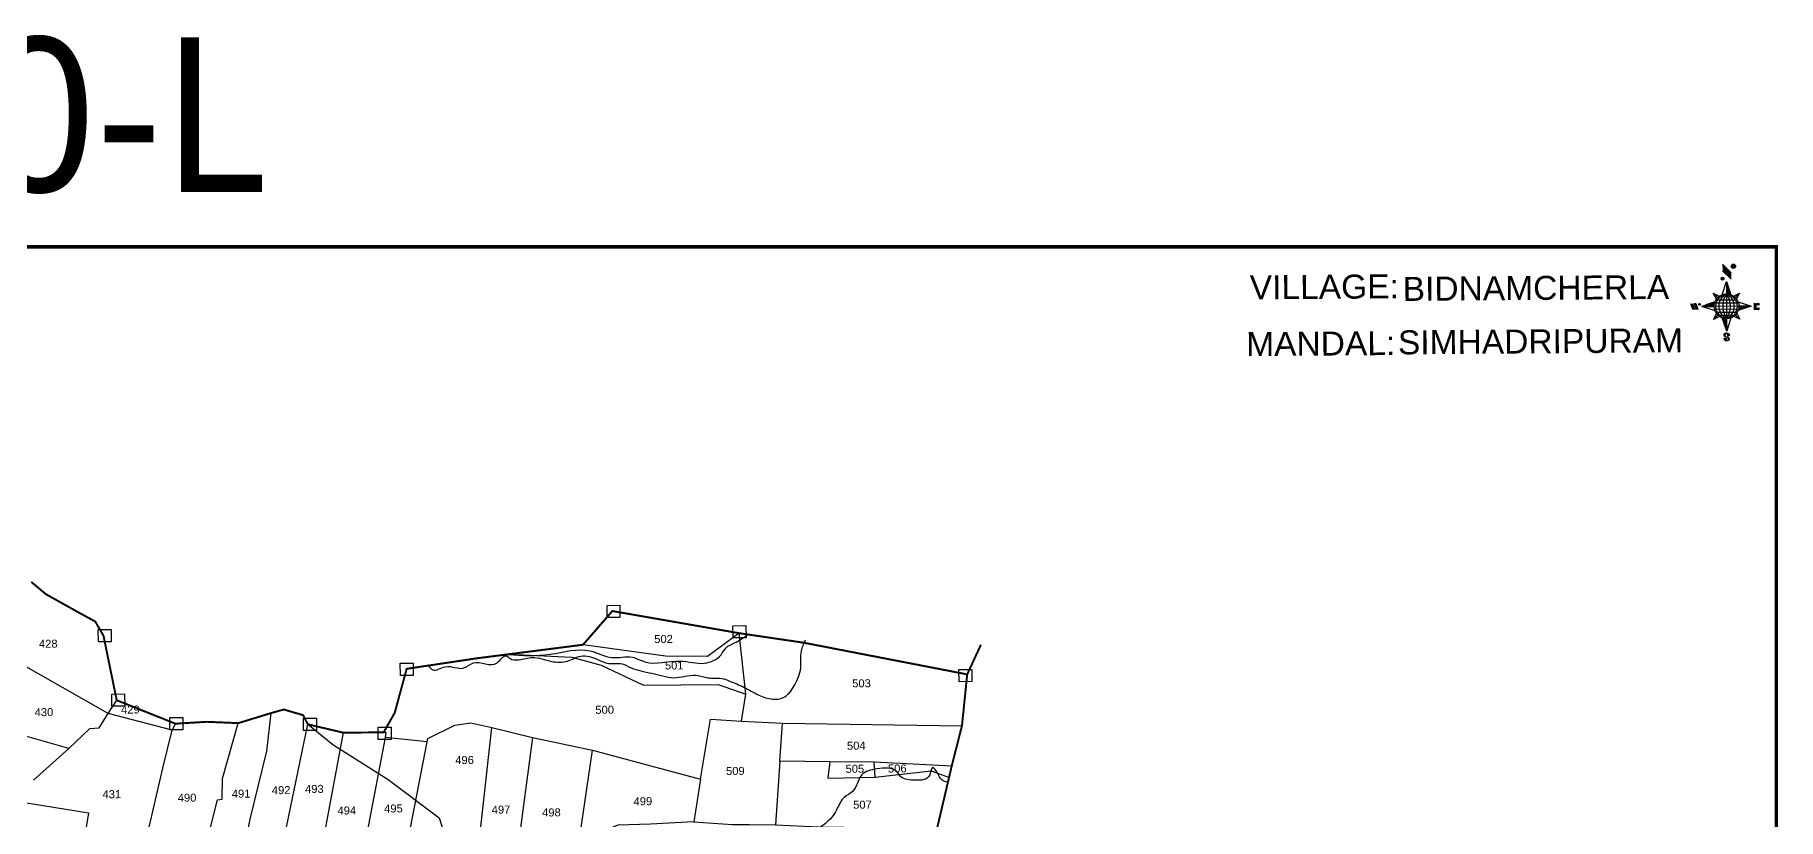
# Model space of a CAD drawing. Header units: inches. Extents: x 183472 to 190380, y 1608658 to 1615701.
# Drawn here: x 186822 to 190380, y 1614100 to 1615701 of the extents above; entities that cross this region are included whole.
import ezdxf
from ezdxf.enums import TextEntityAlignment as Align

# ---------------------------------------------------------------- set-up
doc = ezdxf.new("R2010")
doc.units = ezdxf.units.IN
doc.header["$LTSCALE"] = 15
doc.header["$MEASUREMENT"] = 0
for name, color, linetype in [('AQUADUCT', 1, 'Continuous'), ('bord', 1, 'Continuous'), ('BOUNDRY', 5, 'Continuous'), ('CADAS', 1, 'Continuous'), ('PLOT', 7, 'Continuous'), ('PLOT NO', 7, 'Continuous'), ('ROADS', 1, 'Continuous'), ('STREAM', 4, 'Continuous'), ('VILLAGE BOUNDARY', 5, 'Continuous'), ('VILLAGE BOUNDRY STONE', 1, 'Continuous')]:
    doc.layers.add(name, color=color, linetype=linetype)
doc.styles.get("Standard").update_dxf_attribs({"font": 'arial.ttf'})
doc.styles.add('TMS', font='trebuc.ttf')
pattern_1 = [(267.297113149, (-8720374.938, 50637915.138), (10.5367255337, -0.497431438), [])]
pattern_2 = [(357.297113149, (-8720374.938, 50637915.138), (0.497431438, 10.5367255337), [])]

# ---------------------------------------------------------------- blocks, each defined once
blk = doc.blocks.new('*X15')
at = {"color": 0, "linetype": 'Continuous'}
for p, q in [((6321.6, 240.5), (6322.3, 241.2)), ((6321.6, 240.3), (6322.3, 241)), ((6321.6, 240.1), (6322.3, 240.8)), ((6321.6, 239.9), (6322.4, 240.7)), ((6321.6, 239.8), (6322.4, 240.6)), ((6321.6, 239.6), (6322.5, 240.5)), ((6321.6, 239.4), (6322.5, 240.3)), ((6321.6, 239.2), (6322.6, 240.2)), ((6321.7, 239.1), (6322.6, 240.1)), ((6321.8, 240.8), (6322.4, 241.4)), ((6321.8, 239), (6322.7, 240)), ((6321.8, 239), (6322.8, 239.9)), ((6321.9, 238.9), (6322.9, 239.8)), ((6322, 238.8), (6323, 239.7)), ((6322.1, 241.3), (6322.4, 241.6)), ((6322.1, 238.7), (6323.1, 239.6)), ((6322.2, 238.6), (6323.1, 239.6)), ((6322.3, 238.5), (6323.2, 239.5)), ((6322.4, 238.5), (6323.3, 239.4)), ((6322.5, 238.4), (6323.4, 239.3)), ((6322.7, 238.4), (6323.6, 239.3)), ((6322.8, 238.3), (6323.7, 239.2)), ((6322.9, 238.3), (6323.8, 239.1)), ((6323.1, 238.2), (6323.9, 239.1)), ((6323.2, 238.2), (6324, 239)), ((6323.3, 238.2), (6324.2, 239)), ((6323.5, 238.1), (6324.3, 238.9)), ((6323.7, 238.1), (6324.4, 238.9)), ((6323.8, 238.1), (6324.6, 238.8)), ((6324.1, 238.2), (6324.7, 238.8)), ((6324.3, 238.3), (6324.9, 238.8)), ((6324.6, 238.3), (6325.1, 238.8)), ((6324.8, 238.4), (6325.2, 238.8)), ((6325.1, 238.5), (6325.4, 238.8)), ((6325.4, 238.6), (6325.6, 238.8))]:
    blk.add_line(p, q, dxfattribs=at)
blk = doc.blocks.new('*X14')
at = {"color": 0, "linetype": 'Continuous'}
for p, q in [((6324.4, 240.3), (6324.5, 240.4)), ((6324.6, 240.3), (6324.8, 240.5)), ((6324.7, 240.2), (6325, 240.5)), ((6324.8, 240.2), (6325.2, 240.6)), ((6325, 240.1), (6325.5, 240.6)), ((6325.1, 240.1), (6325.6, 240.6)), ((6325.2, 240), (6325.8, 240.6)), ((6325.3, 240), (6326, 240.6)), ((6325.4, 239.9), (6326.1, 240.6)), ((6325.5, 239.8), (6326.2, 240.5)), ((6325.6, 239.8), (6326.3, 240.5)), ((6325.7, 239.7), (6326.5, 240.4)), ((6325.9, 239.6), (6326.6, 240.3)), ((6326, 239.5), (6326.7, 240.3)), ((6326, 239.4), (6326.8, 240.2)), ((6326.1, 239.3), (6327, 240.2)), ((6326.2, 239.3), (6327.1, 240.1)), ((6326.3, 239.2), (6327.1, 240)), ((6326.4, 239.1), (6327.2, 239.9)), ((6326.5, 239), (6327.3, 239.8)), ((6326.5, 238.9), (6327.4, 239.7)), ((6326.6, 238.8), (6327.5, 239.6)), ((6326.7, 238.7), (6327.5, 239.5)), ((6326.8, 238.6), (6327.6, 239.4)), ((6326.8, 238.5), (6327.7, 239.3)), ((6326.8, 236.5), (6327.4, 237)), ((6326.9, 238.3), (6327.8, 239.2)), ((6326.9, 238.2), (6327.9, 239.1)), ((6326.9, 236.8), (6327.6, 237.4)), ((6327, 238.1), (6327.8, 239)), ((6327, 237.9), (6327.8, 238.8)), ((6327, 237.8), (6327.8, 238.6)), ((6327, 237.6), (6327.8, 238.4)), ((6327, 237.4), (6327.8, 238.2)), ((6327, 237.3), (6327.8, 238)), ((6327, 237.1), (6327.8, 237.9))]:
    blk.add_line(p, q, dxfattribs=at)
blk = doc.blocks.new('H')
at = {"layer": 'bord', "extrusion": (0.000427885, 0.004792, 0.999988)}
h = blk.add_hatch(dxfattribs=at)
h.set_pattern_fill('LINE', color=8, scale=84.387686, angle=-2.7029, style=0)
h.set_pattern_definition(pattern_2)
h.paths.add_polyline_path([(-492, 786, -0.090992), (-448, 775), (-486, 912)])
h = blk.add_hatch(dxfattribs=at)
h.set_pattern_fill('LINE', color=8, scale=84.387686, angle=-92.7029, style=0)
h.set_pattern_definition(pattern_1)
h.paths.add_polyline_path([(-625, 665, -0.090992), (-615, 710), (-751, 671)])
h = blk.add_hatch(dxfattribs=at)
h.set_pattern_fill('LINE', color=8, scale=84.387686, angle=-2.7029, style=0)
h.set_pattern_definition(pattern_2)
h.paths.add_polyline_path([(-504, 533, -0.090992), (-549, 543), (-510, 406)])
h = blk.add_hatch(dxfattribs=at)
h.set_pattern_fill('LINE', color=8, scale=84.387686, angle=-92.7029, style=0)
h.set_pattern_definition(pattern_1)
h.paths.add_polyline_path([(-246, 647), (-372, 653, -0.090992), (-382, 609)])
for p, q in [((-516, 1087, -1217), (-432, 994, -1217)), ((-538, 774, -1216), (-487, 906, -1216)), ((-519, 1020, -1217), (-435, 927, -1216)), ((-487, 906, -1216), (-493, 780, -1216)), ((-487, 906, -1216), (-448, 769, -1216)), ((-627, 794, -1216), (-567, 760, -1216)), ((-627, 794, -1216), (-584, 747, -1215)), ((-599, 731, -1215), (-627, 794, -1216)), ((-421, 753, -1216), (-359, 781, -1216)), ((-359, 781, -1216), (-405, 739, -1216)), ((-359, 781, -1216), (-392, 721, -1215)), ((-865, 701, -1215), (-847, 638, -1215)), ((-847, 700, -1215), (-829, 637, -1215)), ((-829, 699, -1215), (-811, 636, -1215)), ((-829, 699, -1215), (-811, 698, -1215)), ((-811, 698, -1215), (-794, 635, -1215)), ((-752, 665, -1215), (-615, 704, -1215)), ((-752, 665, -1215), (-625, 659, -1215)), ((-619, 614, -1215), (-752, 665, -1215)), ((-639, 526, -1214), (-606, 585, -1215)), ((-639, 526, -1214), (-593, 568, -1215)), ((-577, 553, -1215), (-639, 526, -1214)), ((-511, 400, -1214), (-549, 537, -1214)), ((-371, 513, -1214), (-431, 546, -1215)), ((-371, 513, -1214), (-414, 560, -1215)), ((-399, 576, -1215), (-371, 513, -1214)), ((-246, 641, -1215), (-383, 603, -1215)), ((-379, 693, -1215), (-246, 641, -1215)), ((-373, 647, -1215), (-246, 641, -1215)), ((-213, 669, -1215), (-217, 601, -1215)), ((-197, 600, -1215), (-194, 668, -1215)), ((-460, 533, -1215), (-511, 400, -1214)), ((-505, 527, -1214), (-511, 400, -1214))]:
    blk.add_line(p, q, dxfattribs=at)
at = {"layer": 'bord', "color": 8, "linetype": 'ByBlock', "extrusion": (0.000427885, 0.004792, 0.999988)}
for p, q in [((-386, 711, -1215), (-605, 722, -1215)), ((-411, 744, -1216), (-578, 752, -1216)), ((-493, 780, -1216), (-505, 527, -1214)), ((-373, 647, -1215), (-625, 659, -1215)), ((-378, 616, -1215), (-623, 628, -1215)), ((-375, 679, -1215), (-620, 691, -1215)), ((-392, 585, -1215), (-611, 595, -1215)), ((-420, 555, -1215), (-587, 562, -1215))]:
    blk.add_line(p, q, dxfattribs=at)
at = {"layer": 'bord', "extrusion": (0.000427885, 0.004792, 0.999988), "elevation": -1212}
for points, const_width in [([(-522, 960), (-516, 1093)], 1.61), ([(-434, 933), (-428, 1066)], 1.61), ([(-870, 707), (-846, 706)], 0.642), ([(-829, 643), (-855, 644)], 0.642), ([(-829, 643), (-821, 678)], 0.642), ([(-811, 642), (-784, 641)], 0.642), ([(-793, 641), (-782, 694)], 0.642), ([(-177, 605), (-226, 607)], 0.706), ([(-223, 676), (-174, 673)], 0.706), ([(-195, 645), (-185, 644)], 0.706)]:
    blk.add_lwpolyline(points, dxfattribs=dict(at, const_width=const_width))
for points, const_width in [([(-414, 1073, 1), (-398, 1058, 1)], 22.3), ([(-530, 950, 1), (-520, 939, 1)], 14.8), ([(-776, 697, 1), (-769, 690, 1)], 8.9), ([(-180, 618, 1), (-173, 611, 1)], 9.79), ([(-178, 667, 1), (-171, 660, 1)], 9.79), ([(-490, 362, 1), (-498, 369, 1)], 11.1), ([(-525, 322, 1), (-533, 329, 1)], 11.1)]:
    blk.add_lwpolyline(points, format="xyb", close=True, dxfattribs=dict(at, const_width=const_width))
for points in [[(-537, 317), (-531, 310), (-520, 307), (-505, 307), (-494, 310), (-486, 318), (-487, 326), (-491, 333), (-494, 336), (-503, 341), (-522, 347), (-530, 352), (-534, 355), (-537, 363), (-537, 373), (-530, 381), (-520, 384), (-504, 384), (-493, 380), (-487, 373)], [(-522, 348), (-526, 354), (-528, 361), (-528, 371), (-526, 375), (-521, 381), (-515, 384)], [(-505, 307), (-499, 312), (-497, 319), (-497, 327), (-501, 335), (-509, 343)]]:
    blk.add_lwpolyline(points, dxfattribs=at)
at = {"layer": 'bord', "extrusion": (0.000427885, 0.004792, 0.999988)}
for centre, radius in [((-406, 1065, -1212), 22.3), ((-525, 944, -1212), 14.8), ((-498, 659, -1212), 127), ((-773, 694, -1212), 8.9), ((-177, 615, -1212), 9.79), ((-174, 663, -1212), 9.79), ((-494, 365, -1212), 11.1), ((-529, 325, -1212), 11.1)]:
    blk.add_circle(centre, radius, dxfattribs=at)
at = {"layer": 'bord', "color": 8, "linetype": 'ByBlock', "extrusion": (0.000427885, 0.004792, 0.999988)}
for centre, radius, start, end in [((-482, 658, -1212), 128, 94.9254, 259.6691), ((-437, 656, -1212), 141, 113.2864, 241.308), ((-316, 651, -1212), 222, 142.5892, 212.0053), ((-560, 662, -1212), 141, 293.2864, 61.308), ((-681, 668, -1212), 222, 322.5892, 32.0053), ((-515, 660, -1212), 128, 274.9254, 79.6691)]:
    blk.add_arc(centre, radius, start, end, dxfattribs=at)
at = {"layer": 'bord', "extrusion": (0.000427885, 0.004792, 0.999988)}
for points in [[(-516, 1093, -1212), (-431, 1000, -1212), (-519, 1026, -1212), (-434, 933, -1212)], [(-864, 707, -1212), (-846, 706, -1212), (-846, 644, -1212), (-829, 643, -1212)], [(-829, 705, -1212), (-811, 704, -1212), (-811, 642, -1212), (-793, 641, -1212)], [(-193, 674, -1212), (-197, 606, -1212), (-213, 675, -1212), (-216, 607, -1212)]]:
    blk.add_solid(points, dxfattribs=at)
at = {"layer": 'bord', "extrusion": (0.000427885, 0.004792, 0.999988), "xscale": 7.977342409717546, "yscale": 7.977342409717546, "zscale": 7.977342409717546, "rotation": 138.0840426661453}
for name, p in [('*X14', (38301, -31929, -1212)), ('*X15', (38314, -31951, -1212))]:
    blk.add_blockref(name, p, dxfattribs=at)

msp = doc.modelspace()

# ---------------------------------------------------------------- linework, layer by layer
at = {"layer": 'BOUNDRY', "const_width": 4}
for points in [[(186814.6, 1614584), (186844.2, 1614559.1), (186912.7, 1614520.8), (186945.2, 1614503.1), (186962.1, 1614473.9), (186989, 1614342.4), (187109.1, 1614294.5), (187172.1, 1614298.4), (187237.2, 1614295.7), (187303.4, 1614316), (187329.9, 1614323.5), (187369.3, 1614312), (187379.1, 1614293.3), (187451, 1614276.3), (187533.7, 1614276.8), (187556.3, 1614316.6), (187580.8, 1614406.6), (187724.7, 1614428.1), (187940.7, 1614455.7), (188000.5, 1614524.5), (188259.1, 1614479.3), (188390.8, 1614459.9), (188724.7, 1614395.2), (188714, 1614290.4), (188693, 1614207.7), (188662, 1614075.8)], [(188724.7, 1614395.2), (188752.6, 1614455.6)]]:
    msp.add_lwpolyline(points, dxfattribs=at)
at = {"layer": 'PLOT'}
for points in [[(186971.7, 1614315.5), (186740.5, 1614447), (186682.4, 1614469.5), (186667.1, 1614471.3), (186633.6, 1614473.5), (186586, 1614504.8), (186524.1, 1614526.4)], [(188109.1, 1614432.1), (187940.7, 1614455.7)], [(188264.3, 1614299.7), (188273.1, 1614354.9), (188259.1, 1614479.3), (188194.5, 1614431.6), (188109.1, 1614432.1)], [(186891.4, 1614243.7), (186777.1, 1614276.3), (186707.4, 1614318.4), (186740.5, 1614447)], [(187790.9, 1614436.7), (187917.9, 1614430.2), (187977.6, 1614413.7), (188063.9, 1614373.4), (188216.6, 1614374.8), (188273.1, 1614354.9)], [(186819.2, 1614179.1), (186891.4, 1614243.7), (186934.1, 1614285), (186953.2, 1614285.8), (186971.7, 1614315.5), (186989, 1614342.4)], [(187102.4, 1614281.5), (186971.7, 1614315.5)], [(187303.4, 1614316), (187294.8, 1614238.3), (187260.9, 1614099.4), (187252.7, 1614058), (187265.6, 1614050.6), (187263.2, 1614032.3), (187247.5, 1614032.4), (187221.7, 1613937.1)], [(186571.6, 1613955.2), (186716.9, 1613943.6), (186885.1, 1613928), (186966.8, 1613926.3), (187014.6, 1613918), (187046.9, 1614048.8), (187051.2, 1614065.7), (187083.2, 1614203.9), (187102.4, 1614281.5), (187109.1, 1614294.5)], [(187142.7, 1613932.8), (187162.5, 1614012.7), (187194.6, 1614139), (187203.9, 1614140.6), (187204.6, 1614182.4), (187237.2, 1614295.7)], [(187304.2, 1613932.5), (187379.1, 1614293.3)], [(187451, 1614276.3), (187386.6, 1613929.3)], [(187588.5, 1614081.8), (187622.8, 1614257.4), (187537.5, 1614266.4), (187538.8, 1614276.3), (187533.7, 1614276.8)], [(187622.8, 1614257.4), (187623.8, 1614264.1), (187679.1, 1614291.2), (187711.8, 1614296), (187754.5, 1614286.5), (187837.3, 1614266.3), (187960, 1614240.3), (188180.5, 1614181), (188201.1, 1614303.6), (188264.3, 1614299.7), (188347.5, 1614295.9), (188714, 1614290.4)], [(187716.7, 1613942.8), (187754.5, 1614286.5)], [(188693, 1614207.7), (188534.6, 1614216.1), (188444.2, 1614216.6), (188342.1, 1614218.1), (188347.5, 1614295.9)], [(187477.8, 1613952.5), (187537.5, 1614266.4)], [(187837.3, 1614266.3), (187795.9, 1613954)], [(188166.5, 1614094.4), (188078.5, 1614089.7), (188011.8, 1614087.4), (187933.1, 1614054.9), (187960, 1614240.3)], [(188342.1, 1614218.1), (188333.2, 1614088.1), (188421, 1614084.1), (188525.6, 1614082.5), (188665.8, 1614081.6)], [(188444.2, 1614216.6), (188440.2, 1614183.1), (188536.7, 1614185.7), (188651.3, 1614198.2), (188688.8, 1614184.8)], [(188536.7, 1614185.7), (188534.6, 1614216.1)], [(188180.5, 1614181), (188166.5, 1614094.4), (188245.7, 1614088.6), (188280.5, 1614088.5), (188333.2, 1614088.1)], [(186745.5, 1614142.5), (186931.1, 1614112.5), (186922.3, 1614057.9), (186999.2, 1614051.5), (186966.8, 1613926.3)]]:
    msp.add_lwpolyline(points, dxfattribs=at)
at = {"layer": 'ROADS'}
msp.add_lwpolyline([(187379.1, 1614293.3), (187430, 1614252.3), (187543.3, 1614180.9), (187647.1, 1614102.4), (187658.1, 1614068.7)], dxfattribs=at)
at = {"layer": 'STREAM'}
for points in [[(187625.4, 1614412.4), (187634, 1614404.3), (187659.6, 1614410.7), (187697.5, 1614408.3), (187716.9, 1614418.6), (187765.5, 1614419.1), (187784.5, 1614433.1), (187791.1, 1614428.1), (187809.5, 1614425), (187837.3, 1614429.8), (187876.6, 1614421.8), (187909, 1614422.5), (187936.1, 1614432.7), (187970.5, 1614425.6), (187992.7, 1614417.6), (188020.3, 1614416.8), (188038.8, 1614408.3), (188058.8, 1614402.4), (188102.9, 1614392.2), (188126.2, 1614388.4), (188170.1, 1614393.6), (188192.7, 1614388.9), (188204.3, 1614387.5), (188224, 1614387), (188239.6, 1614381.6), (188268.8, 1614369.2), (188299.4, 1614353), (188328.1, 1614344.7), (188348.9, 1614347.7), (188371.7, 1614371.9), (188384.9, 1614408.7), (188386.2, 1614442.8), (188394.8, 1614465.4)], [(187788.4, 1614435.5), (187873.9, 1614436.4), (187955.2, 1614443.2), (187999.6, 1614429.6), (188041.5, 1614430.2), (188066.7, 1614420.9), (188139.3, 1614422.4), (188188.3, 1614418.1), (188222.3, 1614435.3), (188232.6, 1614449.5), (188250.1, 1614459.5), (188275.3, 1614475.6)], [(188683.9, 1614175), (188672.9, 1614179.8), (188663.6, 1614194.7), (188654.1, 1614204.9), (188648.3, 1614190.2), (188618.3, 1614179.2), (188589.5, 1614186.2), (188581.1, 1614196.4), (188540.4, 1614202.2), (188509.5, 1614190), (188499.9, 1614171.8), (188490.4, 1614155.9), (188473.7, 1614144), (188458.6, 1614120.1), (188424.4, 1614083.1), (188414.6, 1614075.3), (188427.2, 1614053.5), (188414.9, 1614032.3), (188368.5, 1614024.2), (188344.1, 1614021.5), (188318.8, 1614009.3), (188295.3, 1613988.9), (188272.5, 1613989.1), (188256.9, 1614013.1), (188201.5, 1614030.3), (188176.5, 1614038.2), (188140.4, 1614035.8), (188110.4, 1614034.3), (188084.5, 1614049.1), (188040.6, 1614053.5), (188011.4, 1614054.6), (187982, 1614065.1), (187965.7, 1614064.1), (187943.9, 1614049.8), (187923.6, 1614001.9), (187915.1, 1613977.7), (187898.8, 1613967.2), (187883.1, 1613946.5), (187852.3, 1613925.6), (187833, 1613915.6), (187807.7, 1613916.7), (187781.9, 1613912.6), (187760.8, 1613917.6), (187725.2, 1613907.5), (187710.2, 1613898.8), (187669.4, 1613898.9), (187645.4, 1613883.2), (187590.3, 1613894.4), (187568, 1613897.2), (187543.4, 1613908.7), (187489.3, 1613922.9), (187472, 1613937.8), (187448.5, 1613926.4), (187438.2, 1613922.1), (187414.6, 1613913.7), (187384.6, 1613902.7), (187357.2, 1613892.7), (187320.8, 1613875.6), (187310.5, 1613864.8), (187281.5, 1613835.5), (187242.5, 1613815.1), (187228.1, 1613790.5), (187201.1, 1613774.4), (187172.9, 1613757.8), (187173.5, 1613729.9), (187148.7, 1613709.5), (187112.8, 1613684.3), (187102, 1613643), (187077.6, 1613625.2), (187071.7, 1613601.3), (187058.5, 1613585.8), (187041.4, 1613592.5), (187004.4, 1613607), (186973.5, 1613626.6), (186960.5, 1613632.8), (186929.9, 1613650.9), (186909.3, 1613666.9), (186884.4, 1613677.7), (186865.8, 1613683.8), (186854.2, 1613686.9), (186827.2, 1613692.3), (186790.9, 1613702.1)]]:
    msp.add_spline(points, degree=3, dxfattribs=at)
at = {"layer": 'VILLAGE BOUNDARY', "color": 5, "const_width": 7}
msp.add_lwpolyline([(183475.1, 1615267.9), (190376.1, 1615267.9), (190376.1, 1608661.5), (183475.1, 1608661.5)], close=True, dxfattribs=at)
at = {"layer": 'VILLAGE BOUNDRY STONE'}
for points in [[(187989.6, 1614536.1), (188015.9, 1614536.3), (188016.1, 1614511.4), (187989.8, 1614511.2)], [(188246.7, 1614494.6), (188273.1, 1614494.8), (188273.3, 1614469.8), (188246.9, 1614469.6)], [(186951.4, 1614486.5), (186977.7, 1614486.7), (186977.9, 1614461.7), (186951.6, 1614461.5)], [(187567.8, 1614417.8), (187594.1, 1614418), (187594.3, 1614393), (187567.9, 1614392.8)], [(188707.9, 1614405.3), (188734.2, 1614405.5), (188734.4, 1614380.5), (188708.1, 1614380.3)], [(186978.8, 1614355.1), (187005.1, 1614355.3), (187005.3, 1614330.4), (186979, 1614330.2)], [(187097.5, 1614306.9), (187123.8, 1614307.1), (187124, 1614282.2), (187097.7, 1614281.9)], [(187370.3, 1614305.5), (187396.6, 1614305.7), (187396.8, 1614280.7), (187370.5, 1614280.5)], [(187522.5, 1614287.2), (187548.8, 1614287.4), (187549, 1614262.5), (187522.7, 1614262.3)]]:
    msp.add_lwpolyline(points, close=True, dxfattribs=at)

# ---------------------------------------------------------------- block references
at = {"layer": 'AQUADUCT', "color": 1, "xscale": 0.1991051401029247, "yscale": 0.1991051401029247, "zscale": 0.1991051401029247, "rotation": 3.078330600073183}
msp.add_blockref('H', (190380.5, 1615022, 242.5), dxfattribs=at)

# ---------------------------------------------------------------- texts
at = {"layer": 'CADAS', "color": 2, "style": 'TMS'}
msp.add_text('A0-L', height=315.69, dxfattribs=at).set_placement((186450, 1615380.1))
at = {"layer": 'PLOT', "color": 30}
for s, height, p in [('VILLAGE: ', 49, (189463, 1615186.3)), ('BIDNAMCHERLA ', 48.996, (189894.8, 1615184.1)), ('MANDAL: ', 49, (189455.6, 1615070.5)), ('SIMHADRIPURAM ', 48.996, (189904.1, 1615075.1))]:
    msp.add_text(s, height=height, rotation=0.441, dxfattribs=at).set_placement(p, align=Align.MIDDLE_CENTER)
at = {"layer": 'PLOT NO'}
for s, p in [('428', (186849.3, 1614457.8)), ('502', (188105, 1614467.5)), ('501', (188126.7, 1614413.4)), ('503', (188509, 1614377)), ('430', (186840.5, 1614318.1)), ('429', (187016.8, 1614323.4)), ('500', (187984.8, 1614323)), ('504', (188498.3, 1614249.7)), ('496', (187698.9, 1614220.4)), ('509', (188251.5, 1614198.1)), ('505', (188495.4, 1614202.5)), ('506', (188582, 1614203.2)), ('493', (187392.4, 1614161.4)), ('431', (186979, 1614150.6)), ('490', (187132.5, 1614143.5)), ('491', (187242.8, 1614151.6)), ('492', (187324.6, 1614158.9)), ('499', (188062.8, 1614136.2)), ('507', (188510.9, 1614129.3)), ('494', (187458.6, 1614117.4)), ('495', (187553.7, 1614121.5)), ('497', (187773.3, 1614119.2)), ('498', (187876.1, 1614113.4))]:
    msp.add_text(s, height=16.33, rotation=0.441, dxfattribs=at).set_placement(p, align=Align.MIDDLE_CENTER)

doc.saveas('drawing.dxf')
